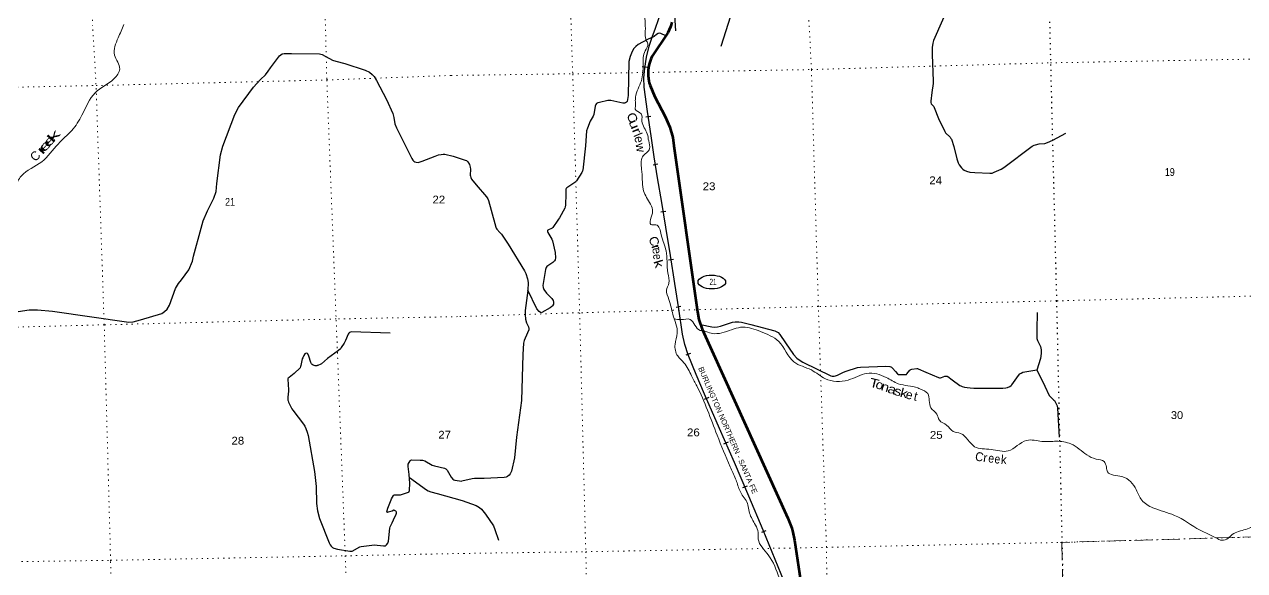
# Model space of a CAD drawing. Header units: feet. Extents: x 485078 to 733631, y 372822 to 564222.
# Drawn here: x 567698 to 595028, y 500649 to 512884 of the extents above; entities that cross this region are included whole.
import ezdxf
from ezdxf.enums import TextEntityAlignment as Align

# ---------------------------------------------------------------- set-up
doc = ezdxf.new("R2010")
doc.units = ezdxf.units.FT
doc.header["$LTSCALE"] = 80
doc.linetypes.add('DOT_DASHED', pattern=[7.7, 5, -1.2, 0.3, -1.2])
doc.linetypes.add('DOTTED', pattern=[1.5, 0.3, -1.2])
for name, color, linetype, lineweight in [('17', 7, 'Continuous', 25), ('23', 7, 'Continuous', 70), ('29', 7, 'Continuous', 25), ('34', 7, 'Continuous', 25), ('39', 7, 'Continuous', 13), ('41', 7, 'Continuous', 13), ('44', 7, 'DOT_DASHED', 13), ('6', 7, 'DOTTED', 25), ('7', 7, 'DOTTED', 13)]:
    doc.layers.add(name, color=color, linetype=linetype, lineweight=lineweight)

msp = doc.modelspace()

# ---------------------------------------------------------------- linework, layer by layer
at = {"layer": '17'}
msp.add_ellipse((583094.87, 507113.06), major_axis=(309.24, -1), ratio=0.500121, dxfattribs=at)
at = {"layer": '23'}
msp.add_lwpolyline([(582196.83, 512932.47), (582183.56, 512877.44), (582168.39, 512828.1), (582139.94, 512759.79), (582109.63, 512698.5), (581759.93, 512170.98), (581738.86, 512128.87), (581719.89, 512081.44), (581697.14, 512015.02), (581684.6, 511964.55), (581670.59, 511859.43), (581668.53, 511733.4), (581681.97, 511620.35), (581693.34, 511574.81), (581714.85, 511512.04), (581820.54, 511261.91), (582052.57, 510820.91), (582156.02, 510578.82), (582220.67, 510351.88), (582241.79, 510166.26), (582771.32, 506448.66), (582804.33, 506271.46), (582874.72, 506056.81), (584794.13, 501826.23), (584887.06, 501600.04), (584912.37, 501507.69), (584944.82, 501328.39), (585099.85, 500288.29)], dxfattribs=at)
at = {"layer": '29'}
for p, q in [((582291.78, 512741.95), (582261.65, 513201.96)), ((583567.47, 513236.43), (583294.29, 512387.24))]:
    msp.add_line(p, q, dxfattribs=at)
for points in [[(588433.56, 513365.57), (588058.31, 512522.37), (588041.16, 512460.74), (588032.8, 512367.09), (588029.65, 512213.71), (588053, 511610.01), (588051.92, 511558.78), (588021.27, 511362.31), (587998.78, 511167.39), (587999.31, 511134.95), (588008.01, 511107.13), (588020.57, 511089.21), (588064.14, 511044.54), (588075.72, 511024.48), (588169.42, 510778.94), (588310.72, 510482.98), (588330.69, 510454.79), (588431.36, 510359.07), (588450.44, 510331.42), (588460.05, 510311.21), (588513.56, 510149.55), (588582.04, 509872.84), (588610.98, 509785.81), (588636.49, 509740.08), (588686.44, 509669.88), (588713.01, 509641.16), (588742.84, 509619.43), (588798.04, 509598.62), (588872.44, 509577.35), (588985.61, 509566.88), (589320.97, 509548.64), (589370.67, 509555.47), (589418.75, 509572.03), (589578.18, 509642.23), (589635.61, 509677.53), (590272.63, 510155.69), (590314.75, 510179.33), (590346.63, 510189.97), (590424.59, 510209.28), (590553.8, 510219.66), (590610.23, 510236.76), (590733.5, 510290.35), (591021.5, 510447.54)], [(582063.3, 512628.61), (581952.14, 512680.82), (581926.63, 512685.07), (581895.07, 512682.21), (581852.23, 512659.55), (581806.28, 512616.58), (581654.81, 512548.85), (581448.34, 512431.95), (581393.1, 512392.53), (581348.44, 512342.61), (581308.05, 512276.67), (581265.53, 512166.06), (581237.19, 512049.71), (581217.29, 511294.95), (581197.88, 511156.83), (581186.88, 511140.77), (581163.49, 511123.75), (581142.24, 511117.37), (581104.05, 511119.33), (580832.69, 511179.01), (580787.24, 511179.05), (580765.98, 511176.93), (580579.04, 511138.2), (580542.78, 511128), (580513.02, 511108.86), (580493.89, 511089.71), (580478.7, 511056.01), (580450.89, 510869.08), (580438.62, 510825.95), (580373.26, 510716.89), (580306.83, 510557.93), (580289.83, 510499.81), (580263.25, 510163.32), (580204.79, 509620.93), (580200.11, 509601.21), (580194.17, 509580.52), (580185.66, 509563.5), (580062.9, 509381.1), (580050.59, 509363.72), (580024.64, 509339.62), (579846.6, 509224.22), (579834.38, 509210.93), (579823.83, 509192.4), (579821.09, 509164.66), (579823.42, 509089.28), (579818.19, 508836.39), (579810.46, 508797.74), (579798.77, 508766.9), (579681.32, 508554.71), (579659.32, 508519.75), (579648.37, 508498.34), (579529.86, 508335.08), (579518.71, 508320.73), (579502.73, 508310.34), (579436.33, 508284.03), (579421.45, 508273.39), (579416.67, 508264.36), (579417.2, 508247.87), (579423.58, 508222.34), (579509.14, 508070.79), (579522.55, 508036.05), (579584.47, 507773.28), (579592.57, 507655.46), (579586.14, 507611.6), (579574.5, 507584.21), (579534.11, 507548.04), (579397.22, 507457.71), (579387.44, 507441.69), (579372.56, 507397.02), (579312.91, 507036.41), (579316.23, 506987.55), (579333.23, 506942.88), (579394.01, 506861.2), (579511.53, 506743.83), (579537.3, 506702.52), (579547.93, 506662.1), (579547.93, 506634.45), (579545.8, 506617.43), (579526.67, 506583.4), (579509.66, 506564.25), (579472.44, 506532.27), (579287.81, 506429.06), (579271.59, 506423.87), (579254.58, 506428.12), (579226.95, 506449.39), (579177.64, 506510.3), (578974.84, 506927.1)], [(567555.27, 506451.58), (567807.63, 506486.89), (567988.22, 506492.53), (568328.48, 506462.45), (570033.66, 506212.43), (570131.4, 506218.8), (570296.53, 506265.08), (570778.16, 506411.18), (570837.9, 506455.89), (570891.74, 506505.46), (570944.87, 506591.7), (571081.4, 506969.42), (571152.38, 507076.63), (571215.38, 507158.79), (571380.06, 507389.83), (571464.7, 507578.83), (571483.15, 507693.4), (571654.25, 508320.28), (571698.03, 508487.09), (571800.42, 508707.63), (571940.85, 508988.34), (571990.27, 509139.33), (572006.45, 509318.79), (572089.84, 509961.67), (572141.04, 510156.66), (572413.68, 510862.79), (572496.45, 511020.97), (572827.98, 511475.92), (572984.75, 511652), (573095.9, 511755.48), (573155.56, 511835.7), (573211.06, 511909.71), (573412.73, 512176.59), (573470.03, 512223.67), (573515.56, 512235.21), (573679.65, 512229.39), (574303.62, 512225.82), (574368.21, 512209.39), (574595.66, 512086.59), (574669.79, 512062.01), (574873.91, 512008.26), (575326.93, 511859.74), (575423.68, 511816.3), (575483.99, 511764.57), (575531.37, 511717.15), (575587.04, 511628.89), (575808.58, 511200.2), (575952.47, 510886.27), (575972.43, 510797.63), (575995.55, 510657.8), (576030.33, 510565.05), (576375.45, 509880), (576399.42, 509846.3), (576422.03, 509821.51), (576444.65, 509807.5), (576475.97, 509794.81), (576513.58, 509792.41), (576542.65, 509795.65), (576610.56, 509818.22), (576895.23, 509932.44), (576974.52, 509960.53), (577033.75, 509972.39), (577075.76, 509979.93), (577117.95, 509977.46), (577304.11, 509931.36)], [(577304.11, 509931.36), (577570.97, 509844.25), (577601.79, 509832.55), (577631.87, 509806.62), (577669.81, 509743.21), (577683.63, 509688.97), (577690.29, 509642.79), (577683.63, 509508.17), (577687.88, 509482.64), (577696.86, 509457.02), (577713.39, 509420.96), (577814.14, 509289.09), (578048.2, 509022.13), (578076.3, 508974.37), (578092.84, 508941.3), (578151.94, 508724.18), (578255.46, 508344.64), (578266.09, 508319.11), (578278.43, 508295.76), (578348.99, 508221.27), (578381.44, 508188.01), (578533.21, 507960.58), (578898.38, 507366.26), (578928.26, 507303.42), (578968.64, 507182.18), (578980.45, 507106.18), (578974.74, 506924.04), (578915.76, 506473.25), (578915.51, 506386.64), (578924.02, 506284.54), (578945.69, 506199.3), (578992.04, 506112.24), (578998.71, 506073.71), (578996.29, 506042.05), (578963.72, 505975.5), (578887.88, 505803.81), (578874.79, 505742.06), (578861.47, 505488.9), (578831.13, 504456.83), (578722.31, 503640.48), (578671.92, 503175.84), (578607.73, 502872.46), (578577.54, 502813.1), (578554.16, 502785.45), (578520.15, 502759.92), (578490.39, 502745.03), (578446.49, 502737.7), (577991.94, 502710.4), (577808.04, 502715.25), (577776.15, 502713.13), (577729.38, 502704.62), (577494.39, 502652.62)], [(590381.96, 506431.35), (590371.54, 506038.8), (590375.45, 505849.58), (590388.04, 505800.79), (590437.1, 505713.44), (590454.1, 505670.9), (590468.12, 505597.25), (590471.11, 505509.23), (590452.8, 505400.64), (590374.98, 505139.26)], [(582840.16, 506162.21), (583096.84, 506110.11), (583155.3, 506104.8), (583224.59, 506109.61), (583291.35, 506121.82), (583334.92, 506135.64), (583486.92, 506191.14), (583554.94, 506213.29), (583615.52, 506220.73), (583701.62, 506221.79), (583761.35, 506216.47), (583965.85, 506158.6), (584508.34, 506016.53), (584550.86, 505997.38), (584577.52, 505978.87), (584618.88, 505937.82), (584743.6, 505747.88), (584926.85, 505489.15), (585000.46, 505407.11), (585049.35, 505368.82), (585129.27, 505318), (585761.48, 505013.59), (585793.36, 505002.95), (585834.77, 505003.92), (585865.64, 505009.33), (585912.4, 505028.48), (586046.12, 505095.88), (586101.59, 505117.82), (586360.38, 505197.35), (586421.52, 505208.23), (586995.47, 505225.24), (587084.36, 505219.49), (587102.29, 505214.08), (587119.3, 505203.44), (587140.02, 505184.83), (587207.74, 505108.37), (587256.93, 505055.07), (587272.35, 505044.97), (587295.16, 505040.53), (587432.88, 505039.06), (587454.1, 505044.97), (587465.26, 505052.95), (587532.76, 505141.76), (587542.32, 505149.2), (587552.3, 505154.24), (587577.4, 505161.96), (587683.1, 505176.8), (587702.29, 505175.26), (587716.64, 505171.53), (587884.55, 505090.52), (588174.21, 504973.18), (588197.59, 504967.87), (588219.38, 504966.28), (588239.04, 504971.06), (588316.63, 505002.96), (588330.99, 505006.7), (588345.04, 505006.83), (588364.46, 505001.9), (588378.82, 504995), (588479.55, 504924.38), (588652.16, 504794.69), (588670.58, 504786), (588699.28, 504775.37), (588752.42, 504759.41), (588816.19, 504747.72), (588881.03, 504740.27), (588960, 504734.2), (589613.85, 504735.81), (589677.13, 504742.39), (589717.52, 504753.03), (589766.41, 504772.17), (589797.96, 504796.54), (589815.3, 504812.59), (589962.21, 505018.34), (589993.87, 505052.96), (590025.75, 505074.23), (590059.77, 505091.25), (590106.97, 505104.04), (590374.84, 505143.3)], [(575889.59, 505964.62), (575018.61, 505993.78), (575000.43, 505991.42), (574976.73, 505980.64), (574965.96, 505969.86), (574949.62, 505948.61), (574890.76, 505802.62), (574856.11, 505743.55), (574795.8, 505644.4), (574774.26, 505618.54), (574731.98, 505575.85), (574484.08, 505402.33), (574351.01, 505281.22), (574322.47, 505262.36), (574288.04, 505247), (574270.78, 505241.89), (574257.85, 505240.81), (574247.08, 505237.58), (574211, 505238.11), (574167.92, 505248.89), (574143.75, 505263.7), (574127, 505281.22), (574114.08, 505307.08), (574069.38, 505453.14), (574045.15, 505501.07), (574034.92, 505509.15), (574014.27, 505515.79), (573997.22, 505513.46), (573982.15, 505503.76), (573956.84, 505464.43), (573930.45, 505417.55), (573922.04, 505394.82), (573892.76, 505239.73), (573885.22, 505218.18), (573871.43, 505194.5), (573737.11, 505063.81), (573625.4, 504974.49), (573604.67, 504956.83), (573598.21, 504947.13), (573594.46, 504938.88), (573616.41, 504694.8), (573615.99, 504668.55), (573594.98, 504531.15), (573594.45, 504498.28), (573599.26, 504467.42), (573604.14, 504448.7), (573614.91, 504422.84), (573690.3, 504273.04), (573709.51, 504240.91), (573952.59, 503930.46), (573976.77, 503885.07), (573998.31, 503833.34), (574029.55, 503748.21), (574049.92, 503673.09), (574195.6, 502866.99), (574231.22, 502534.37), (574242.62, 502150.2), (574263.25, 501984.04), (574310.56, 501818.82), (574521.73, 501268.45), (574548.65, 501226.42), (574570.11, 501199.3), (574598.19, 501168.23), (574626.19, 501150.98), (574708.6, 501125.7), (574988.05, 501082.01), (575016.06, 501082.01), (575035.89, 501085.69), (575209.91, 501179), (575240.1, 501188.7), (575481.31, 501222.11), (575529.96, 501224.17), (575744.09, 501200.56), (575783.64, 501203.59), (575806.56, 501224.27), (575835.64, 501266.3), (575850.1, 501311.42), (575885.1, 501598.18), (575891.1, 501626.77), (575898.1, 501645.64), (575933.48, 501720.08)], [(590374.84, 505143.3), (590551.54, 504783.27), (590652.88, 504574.35), (590671.11, 504550.73), (590748.54, 504476.5), (590767.55, 504456.91), (590810.19, 504387.16), (590829.32, 504338.23), (590836.23, 504289.38), (590874.85, 503640.3)], [(575933.48, 501720.08), (575964.55, 501785.45), (576023.03, 501915.06), (576030.03, 501936.07), (576031.11, 501954.39), (576027.88, 501969.48), (576018.72, 501979.72), (575990.44, 501996.97), (575980.49, 502000.73), (575972.95, 501999.65), (575932.03, 501978.1), (575906.58, 501969.45), (575846.94, 501955.47), (575834.02, 501953.31), (575824.26, 501954.13), (575815.71, 501958.7), (575814.63, 501968.4), (575840.89, 502043.83), (575910.16, 502232.73), (575920.72, 502255.6), (575967.03, 502328.89), (575982.6, 502342.81), (576002.57, 502348.28), (576122.12, 502347.21), (576146.12, 502351.14), (576297.66, 502406.48), (576305.74, 502411.33), (576312.21, 502414.56), (576319.23, 502422.6), (576325.67, 502444.2), (576334.13, 502605.35), (576318.17, 502801.09), (576290.66, 502982.21), (576289.59, 503007.29), (576296.05, 503031), (576341.28, 503106.44), (576354.21, 503121.52), (576371.66, 503131.07), (576565.3, 503125.83), (576614.76, 503122.23), (576664.38, 503108.59), (576834.54, 503011.6), (576882.76, 502996.94), (577108.09, 502944.78), (577133.94, 502929.69), (577142.59, 502923.97), (577166.25, 502897.36), (577259.13, 502742.24), (577293.33, 502699.07), (577312.72, 502683.98), (577338.8, 502672.44), (577494.39, 502652.62)], [(576323.86, 502731.36), (576705.3, 502459.82), (576741.43, 502436.85), (576797.92, 502412.4), (576944.22, 502373.83), (577505.76, 502217.53)], [(577505.76, 502217.53), (577812.73, 502110.04), (577893.03, 502063.25), (577935.55, 502024.96), (578024.24, 501910.89), (578203.52, 501650.01), (578237.41, 501569.75), (578315.97, 501332.31)]]:
    msp.add_lwpolyline(points, dxfattribs=at)
at = {"layer": '34'}
for p, q in [((581647.75, 511920.74), (581537.62, 511931.07)), ((581728.5, 510824.45), (581619.08, 510808.29)), ((581887.13, 509750.73), (581777.83, 509733.73)), ((582062.9, 508693.69), (581953.81, 508675.39)), ((582236.17, 507621.45), (582126.96, 507603.87)), ((582403.45, 506561.76), (582294.05, 506545.41)), ((582617.19, 505509.74), (582512.38, 505474.38)), ((583023.87, 504522.99), (582922.62, 504478.47)), ((583457.76, 503527.5), (583356.39, 503483.23)), ((583885.05, 502543.64), (583783.33, 502500.19)), ((584307.45, 501542.67), (584205.21, 501500.46))]:
    msp.add_line(p, q, dxfattribs=at)
for points in [[(581629.68, 512150.09), (581691.78, 512394.51), (581759.44, 512598.06), (581829.34, 512800.47), (581898.96, 512997.15), (581968.57, 513193.83)], [(584785.79, 500239.26), (584514.29, 500898.57), (584242.34, 501557.31), (583921.56, 502312.53), (583599.25, 503067.11), (583264.23, 503834.19), (582927.29, 504600.52), (582742.91, 505039.92), (582568.23, 505484.05), (582490.95, 505713.14), (582437.6, 505948.39), (582352.91, 506512.91), (582268.51, 507077.24), (582166.59, 507710.06), (582063.75, 508342.75), (581971.16, 508894.79), (581879.11, 509446.93), (581805.8, 509918.38), (581734.78, 510390.23), (581654.3, 510935.33), (581578.75, 511480.99), (581571.01, 511690.42), (581590.71, 511900.29), (581629.66, 512149.99)]]:
    msp.add_lwpolyline(points, dxfattribs=at)
at = {"layer": '39'}
for points in [[(581577.04, 513186.41), (581603.65, 512735.96), (581620.72, 512534.07), (581661.21, 512448.05), (581600.41, 512290.81), (581555.4, 511984.24), (581515.76, 511623.18), (581385.4, 511253.85), (581381.82, 511152.61), (581382.38, 511047.43), (581377.85, 510984.6), (581509.71, 510880.57), (581529.92, 510715.17), (581647.91, 510434.8), (581680.09, 510275.75), (581700.55, 510100.24), (581541.46, 509914.32), (581521.85, 509642.76), (581537.64, 509410.49), (581557.13, 509192.47), (581695.7, 508896.41), (581768.42, 508732.28), (581736.08, 508567.63), (581728.08, 508399.52), (581839.33, 508394.12), (581962.04, 508168.49), (582069.75, 507813.01), (582112.27, 507314.35), (582133.97, 507088.29), (582079.33, 506927.15), (582134.96, 506718.1), (582221.83, 506388.42), (582321.08, 505965.98), (582270.63, 505715.92), (582329.52, 505456.37), (582470.64, 505304.01), (582640.6, 505008.19), (582756.91, 504784.42), (583213.19, 503683.5), (583508.42, 502976.4), (583624.73, 502707.88), (583669.46, 502582.57), (583776.82, 502340.91), (583863.46, 502220.19), (583937.86, 501938.13), (584072.06, 501669.61), (584131.62, 501500.4), (584134.68, 501356.34), (584358.35, 500998.32), (584607.1, 500482.17), (584766.53, 500077.37), (584904.1, 499807.89), (585244.44, 499289.83), (585385.31, 499147.58), (585644.61, 498706.76), (585709.68, 498607.18), (585727.19, 498425.03), (585749.56, 498205.74), (585755.61, 498051.95)], [(569924.28, 512884.37), (569798.05, 512583.22), (569717.68, 512197.11), (569832, 511884.18), (569707.3, 511668.99), (569283.25, 511353.99), (568986.89, 510851.77), (568759.8, 510508.86), (568450.89, 510204.56), (568087.42, 509805.99), (567627, 509488.15), (567468.08, 509264.1), (567127.25, 509118.86), (566704.7, 509097.18), (566620.32, 508888.97), (566708.34, 508575.43), (566589.96, 508259.26), (566290.6, 507710.44), (565986.16, 507117.02), (565929.52, 506575.71), (565792.51, 506008.31), (565821.45, 505351.63), (565854.99, 504850.79), (565856.86, 504407.89), (565639.37, 503998.46), (565437.23, 503716.8), (565230.6, 503364.24), (565277.71, 502890), (565195.29, 502594.87), (565057.02, 502353.08), (564708.21, 502292.61), (564503.9, 502196.97), (564246.46, 502213.4), (563685.59, 502131.96), (562865.66, 502048.71), (562718.84, 502006.96)], [(582247.01, 506290.87), (582404.51, 506271.45), (582608.49, 506274.37), (582834.72, 506028.98), (582917.8, 506018.85), (583005.47, 505986.58), (583153.71, 505955.78), (583593.52, 506063.52), (583788.54, 506102.63), (584182.88, 506004.95), (584594.24, 505779.52), (584934.22, 505323.03), (585325.3, 505142.45), (585637.17, 504947.69), (586145.01, 504917.49), (586565.67, 505065.24), (587002.26, 504974.65), (587270.34, 504835.47), (587707.03, 504740.84), (587755.3, 504720.06)], [(587751.71, 504721.82), (587930.38, 504612.72), (588002.82, 504294.83), (588135.62, 504152.38), (588191.48, 504016.17), (588353.77, 503906.8), (588502.67, 503766.77), (588667.45, 503720.18), (588979.78, 503424.28), (589348.95, 503364.43), (589729.64, 503329.13), (590144.07, 503565.74), (590488.07, 503543.71), (590813.3, 503545.51), (591135.98, 503486.56), (591497.59, 503240.4), (591701.88, 503148.24), (591881.01, 503093.9), (591932.68, 502963.66), (591957.37, 502863.1), (592281.29, 502753.6), (592601.59, 502461.94), (592724.5, 502228.22), (592975.24, 502054.23), (593460.21, 501885.91), (594031.97, 501555.83), (594383.67, 501384.28), (594522.46, 501326.95), (594658.67, 501374.75), (594751.64, 501455.9), (595053.91, 501570.43), (595324.7, 501732.76), (595444.63, 501950.11), (595535.02, 502136.39), (595739.43, 502287), (595838.39, 502453.26), (595994.64, 502590.56), (596190.06, 502530.55), (596408.43, 502523.69), (596697.91, 502500.35), (596877.95, 502573.49), (596974.16, 502687.09), (597108.78, 502882.53), (597270.99, 502941.08)]]:
    msp.add_spline(points, degree=3, dxfattribs=at)
at = {"layer": '44'}
msp.add_lwpolyline([(607927.96, 501773.93), (606620.53, 501699.86), (603929.89, 501626.01), (603881.08, 504330.26), (601209.14, 504267.37), (601142.91, 506943.29), (598478.3, 506880.84), (598403.91, 509586.09), (595816, 509479.89), (596037.31, 501426.31), (590935.51, 501278.61), (591050.5, 496011.48)], dxfattribs=at)
at = {"layer": '6'}
msp.add_lwpolyline([(590650.48, 513424.77), (590681.24, 511986.53), (590815.02, 506691.4), (590935.51, 501278.61), (591050.92, 495991.12), (591198.55, 490625.51), (591343.16, 485300.29), (591444.89, 479911.32), (591544.2, 474621.42), (591695.31, 469361.1), (591745.54, 467386.77)], dxfattribs=at)
at = {"layer": '7'}
msp.add_line((569099.9, 515264.64), (569226.63, 512862.09), dxfattribs=at)
for points in [[(585740.02, 495884.88), (585660.9, 501175.27), (585480.38, 506564.36), (585326.06, 511873.16), (585253.92, 513281.08)], [(574437.17, 513004.61), (574470.75, 511639.11), (574680.92, 506257.75), (574884.72, 500979.39), (575071.23, 495660.18)], [(579932.56, 513140.67), (579978.61, 511774.13), (580133.92, 506424.9), (580271.15, 501071.18), (580402.72, 495784.08), (580569.55, 490376.45), (580711.07, 485012.72), (580901.73, 479704.8), (580905.32, 478404.07), (581018.68, 474354.64), (581118.91, 469109.27), (581188.39, 467106.95)], [(570485.35, 466835.6), (570478.78, 468844.24), (570393.29, 474172.53), (570237.18, 479489.66), (570113.32, 484723.3), (569943.28, 490030.74), (569752.45, 495541.99), (569628.66, 500862.61), (569485.32, 506152.45), (569301.23, 511544.52), (569226.63, 512862.09)], [(577256.81, 511740.61), (579974.48, 511778.08), (585326.06, 511873.16), (590678.33, 512022.88), (595757.18, 512117.43), (600986.77, 512243.95), (606382.53, 512350.22), (607636.19, 512376.69)], [(546880.7, 510990.16), (547301.42, 510984.6), (552666.41, 511117.99), (557867.86, 511332.03), (563932.29, 511405.63), (569303.93, 511514.25), (574470.75, 511639.11), (577256.81, 511740.61)], [(607782.36, 507064.74), (606478.14, 507046.07), (601142.91, 506943.29), (595887.11, 506814.11), (590815.02, 506691.4), (585480.38, 506564.36), (580113.73, 506424.41), (577398.05, 506337.53)], [(577398.05, 506337.53), (574682.31, 506286.09), (569483.26, 506154.43), (564100.19, 506014.56), (557975.9, 505892.32), (552737.5, 505800.22), (547405.25, 505651.39), (547013.1, 505643.49)], [(577536.71, 501033.38), (580271.15, 501071.18), (585665.09, 501169.3), (590907.2, 501279.94), (596037.31, 501426.31), (601262.96, 501548.69), (606617.19, 501700.48), (607927.96, 501773.93)], [(558103.08, 500691.11), (564275.99, 500802.66), (569632.34, 500878.88), (574884.72, 500979.39), (577536.71, 501033.38)]]:
    msp.add_lwpolyline(points, dxfattribs=at)

# ---------------------------------------------------------------- texts
at = {"layer": '17', "width": 0.6}
msp.add_text('21', height=140, dxfattribs=at).set_placement((583120.92, 507044.75), align=Align.CENTER)
at = {"layer": '34', "width": 1.05}
msp.add_text('BURLINGTON NORTHERN - SANTA FE', height=120, rotation=293.47, dxfattribs=at).set_placement((582785.93, 505180.28))
at = {"layer": '41'}
for s, rotation, width, p in [('C', 293.988, 1.2, (581223.05, 510753.4)), ('k', 47.668, 2.15, (568425.09, 510316.29)), ('u', 292.694, 1.4, (581265.03, 510610.22)), ('r', 292.599, 1.4, (581325.32, 510462.27)), ('e', 47.606, 1.95, (568234.84, 510106.38)), ('e', 46.668, 1.95, (568327.67, 510212.25)), ('r', 47.606, 2.15, (568158.84, 510019.75)), ('w', 278.936, 1.05, (581400.84, 510109.3)), ('C', 290.388, 1.1, (581708.81, 507995.56)), ('r', 290.388, 1.35, (581754.77, 507865.06)), ('e', 279.895, 0.95, (581768.53, 507797.95)), ('e', 274.98, 0.85, (581782.08, 507669.55)), ('k', 286.98, 1.3, (581809.72, 507492.97)), ('T', 346.292, 1.3, (586710.34, 504749.63)), ('o', 340.851, 1.15, (586823.42, 504716.66)), ('n', 343.197, 1.2, (586952.48, 504669.09)), ('a', 342.396, 1.25, (587103.96, 504615.52)), ('s', 345.962, 1.25, (587238.05, 504570.12)), ('k', 346.036, 1.2, (587375.53, 504527.49)), ('C', 349.26, 0.95, (589068.68, 503102.07)), ('e', 353.3, 0.85, (589342.3, 503067.23)), ('e', 353.3, 0.85, (589480.39, 503049.55)), ('k', 356.114, 0.95, (589627.44, 503036.7))]:
    msp.add_text(s, height=200, rotation=rotation, dxfattribs=dict(at, width=width)).set_placement(p, align=Align.CENTER)
for s, rotation, p in [('l', 292.822, (581347.71, 510373.1)), ('e', 282.33, (581372.02, 510286.67)), ('C', 43.61, (568008.17, 509864.63)), ('e', 346.644, (587496.3, 504491.68)), ('t', 346.717, (587638.74, 504457.79)), ('r', 352.324, (589208.42, 503080.18))]:
    msp.add_text(s, height=200, rotation=rotation, dxfattribs=at).set_placement(p, align=Align.CENTER)
at = {"layer": '7'}
for s, width, p in [('24', 1.1, (587964.97, 509302.99)), ('19', 0.85, (593241.59, 509489.32)), ('23', 1.1, (582889.59, 509170.28)), ('21', 0.85, (572192.26, 508820.74)), ('22', 1.1, (576837.18, 508872.47)), ('30', 1.05, (593377.01, 504044.52)), ('27', 1.1, (576967.21, 503604.94)), ('26', 1.1, (582538.16, 503657.21)), ('25', 1.1, (587978.96, 503601.35)), ('28', 1.1, (572334.89, 503472.23))]:
    msp.add_text(s, height=175, dxfattribs=dict(at, width=width)).set_placement(p)

doc.saveas('drawing.dxf')
